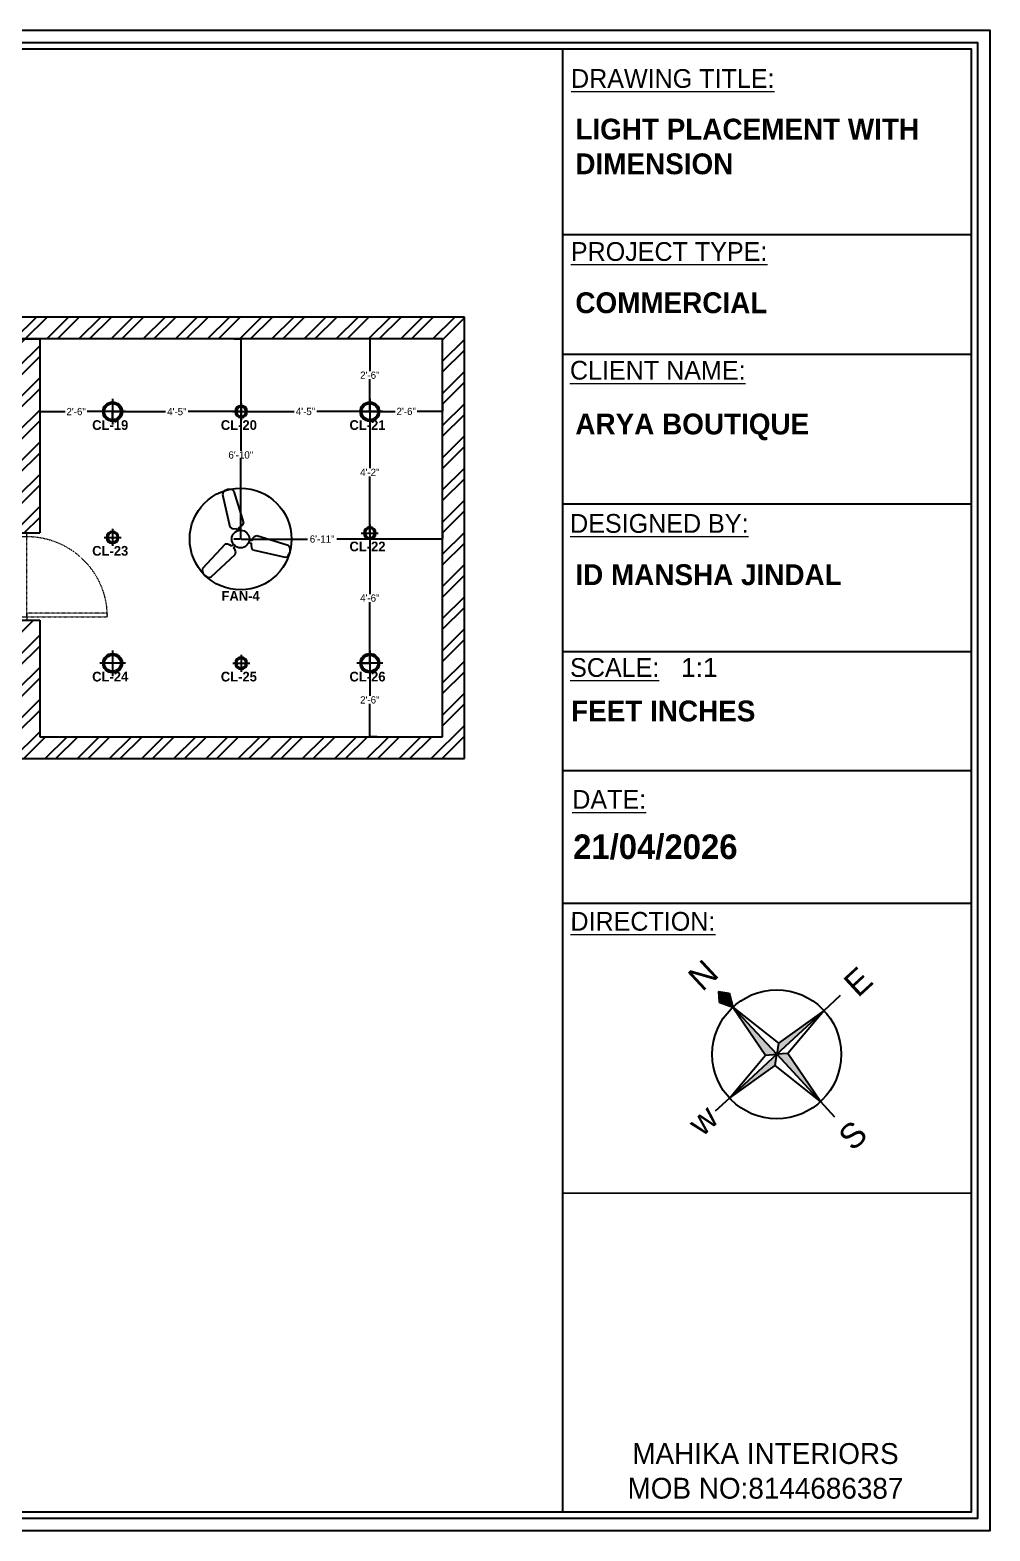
# Model space of a CAD drawing. Header units: inches. Extents: x 9636 to 21597, y -10243 to 557.
# Drawn here: x 13427 to 13822, y -3438 to -2820 of the extents above; entities that cross this region are included whole.
import ezdxf

# ---------------------------------------------------------------- set-up
doc = ezdxf.new("R2010")
doc.units = ezdxf.units.IN
doc.header["$MEASUREMENT"] = 0
for name, pattern in [('AUDIT_D_060311083008-3', [0]), ('DASHED', [0.75, 0.5, -0.25]), ('DASHED2', [0.375, 0.25, -0.125]), ('HIDDEN', [0.375, 0.25, -0.125])]:
    doc.linetypes.add(name, pattern=pattern)
for name, color, linetype in [('A-DOOR', 251, 'AUDIT_D_060311083008-3'), ('A-Door-Frame', 1, 'Continuous'), ('A-Door-Swing', 8, 'HIDDEN'), ('ELE', 5, 'Continuous'), ('FUR', 42, 'Continuous'), ('IEL-HATCH-002', 7, 'Continuous'), ('THIET-BI', 21, 'Continuous')]:
    doc.layers.add(name, color=color, linetype=linetype)
doc.layers.add('FURNI', color=140, linetype='Continuous', lineweight=18)
doc.styles.add('HEMI', font='stylu.ttf')
doc.styles.add('regular', font='swissl.ttf')
doc.styles.get("Standard").update_dxf_attribs({"font": 'arial.ttf'})
doc.dimstyles.get("Standard").update_dxf_attribs({"dimtxt": 0.18, "dimasz": 0.18, "dimexe": 0.18, "dimexo": 0.0625, "dimgap": 0.09, "dimtad": 0, "dimtih": 1, "dimtoh": 1, "dimdec": 0, "dimzin": 0, "dimdsep": 46, "dimlunit": 4, "dimtxsty": 'Standard', "dimcen": 0.09, "dimadec": 0, "dimazin": 0, "dimtfac": 1, "dimtdec": 0, "dimtofl": 0, "dimtmove": 0, "dimatfit": 3, "dimfxl": 1, "dimtolj": 1, "dimtzin": 0, "dimarcsym": 0})
pattern_1 = [(45, (-2872.014, 157.3), (-6.629126, 6.629126), []), (45, (-2867.594, 157.3), (-6.629126, 6.629126), [])]

# ---------------------------------------------------------------- blocks, each defined once
blk = doc.blocks.new('A$C470D500B')
at = {"layer": 'ELE', "true_color": 0xed1f24}
h = blk.add_hatch(color=240, dxfattribs=at)
h.paths.add_polyline_path([(25.36, 49.16), (23.85, 47.28), (25.36, 44.35)])
h.paths.add_polyline_path([(25.36, 44.35), (26.88, 47.28), (25.36, 49.16)])
at = {"layer": 'ELE', "true_color": 0x000000}
h = blk.add_hatch(color=18, dxfattribs=at)
h.paths.add_polyline_path([(27.34, 28.11), (25.36, 29.71), (25.36, 15.08)])
h.paths.add_polyline_path([(40, 29.71), (27.34, 31.31), (25.36, 29.71)])
h.paths.add_polyline_path([(25.36, 44.35), (23.38, 31.31), (25.36, 29.71)])
h.paths.add_polyline_path([(23.38, 28.11), (25.36, 29.71), (10.73, 29.71)])
at = {"layer": 'ELE', "color": 240, "true_color": 0xed1f24}
for p, q in [((25.36, 49.16), (23.85, 47.28)), ((25.36, 49.16), (26.88, 47.28)), ((25.36, 44.35), (25.36, 49.16)), ((23.85, 47.28), (25.36, 44.35)), ((26.88, 47.28), (25.36, 44.35))]:
    blk.add_line(p, q, dxfattribs=at)
at = {"layer": 'ELE', "color": 18, "true_color": 0x000000}
for p, q in [((25.36, 44.35), (23.38, 31.31)), ((25.36, 29.71), (25.36, 44.35)), ((25.36, 44.35), (27.34, 31.31)), ((10.73, 29.71), (23.38, 31.31)), ((23.38, 31.31), (25.36, 29.71)), ((27.34, 31.31), (25.36, 29.71)), ((40, 29.71), (27.34, 31.31)), ((10.73, 29.71), (6.3, 29.71)), ((10.73, 29.71), (6.3, 29.71)), ((25.36, 29.71), (10.73, 29.71)), ((10.73, 29.71), (23.38, 28.11)), ((23.38, 28.11), (25.36, 29.71)), ((25.36, 15.08), (23.38, 28.11)), ((25.36, 29.71), (25.36, 15.08)), ((27.34, 28.11), (25.36, 29.71)), ((25.36, 29.71), (40, 29.71)), ((25.36, 15.08), (27.34, 28.11)), ((40, 29.71), (27.34, 28.11)), ((40, 29.71), (45.12, 29.71)), ((40, 29.71), (45.12, 29.71)), ((25.36, 15.08), (25.36, 10.4))]:
    blk.add_line(p, q, dxfattribs=at)
blk.add_circle((25.36, 29.71), 14.63, dxfattribs=at)
at = {"layer": 'ELE', "color": 240, "true_color": 0xed1f24}
blk.add_text('N', height=5.54, dxfattribs=at).set_placement((22.5, 51.52))
at = {"layer": 'ELE', "color": 18, "true_color": 0x000000}
for s, p in [('w', (0.11, 27.33)), ('E', (47.54, 26.51)), ('S', (22.95, 1.72))]:
    blk.add_text(s, height=5.54, dxfattribs=at).set_placement(p)
blk = doc.blocks.new('*U10')
at = {"layer": 'A-Door-Frame', "lineweight": 5}
for p, q in [((0, -100), (0, 0)), ((982, -100), (982, 0))]:
    blk.add_line(p, q, dxfattribs=at)
for points in [[(0, -100), (40, -100), (40, 0), (0, 0)], [(982, -100), (942, -100), (942, 0), (982, 0)]]:
    blk.add_lwpolyline(points, dxfattribs=at)
at = {"layer": 'A-Door-Swing', "linetype": 'DASHED2', "lineweight": 5}
blk.add_line((48, 0), (950, 0), dxfattribs=at)
blk.add_lwpolyline([(40, 0), (40, 902), (80, 902), (80, 0)], close=True, dxfattribs=at)
blk.add_arc((40, 0), 902, 360, 90, dxfattribs=at)
blk = doc.blocks.new('*U16')
at = {"layer": 'A-Door-Frame', "lineweight": 5}
for p, q in [((0, -100), (0, 0)), ((818, -100), (818, 0))]:
    blk.add_line(p, q, dxfattribs=at)
for points in [[(0, -100), (40, -100), (40, 0), (0, 0)], [(818, -100), (778, -100), (778, 0), (818, 0)]]:
    blk.add_lwpolyline(points, dxfattribs=at)
at = {"layer": 'A-Door-Swing', "linetype": 'DASHED2', "lineweight": 5}
blk.add_line((47, 0), (785, 0), dxfattribs=at)
blk.add_lwpolyline([(40, 0), (40, 738), (80, 738), (80, 0)], close=True, dxfattribs=at)
blk.add_arc((40, 0), 738, 360, 90, dxfattribs=at)
blk = doc.blocks.new('qwff')
at = {"layer": 'IEL-HATCH-002', "true_color": 0xf27172, "transparency": 33554687}
h = blk.add_hatch(dxfattribs=at)
h.set_pattern_fill('ANSI32', color=11, scale=25)
h.set_pattern_definition(pattern_1)
h.paths.add_polyline_path([(16312.98, -2094.85), (16303.98, -2094.85), (16303.98, -2247.98), (16312.98, -2247.98)])
h.paths.add_polyline_path([(16303.98, -2064.85), (16312.98, -2064.85), (16312.98, -2059.98), (16905.98, -2059.98), (16905.98, -2223.98), (16739.98, -2223.98), (16739.98, -2175.98), (16730.98, -2175.98), (16730.98, -2223.98), (16682.98, -2223.98), (16496.82, -2223.98), (16496.82, -2232.98), (16914.98, -2232.98), (16914.98, -2223.98), (16914.98, -2050.98), (16303.98, -2050.98)])
at = {"layer": 'IEL-HATCH-002', "true_color": 0x636466, "transparency": 33554687}
h = blk.add_hatch(color=251, dxfattribs=at)
h.dxf.hatch_style = 1
h.paths.add_polyline_path([(16422.21, -2059.98), (16413.21, -2059.98), (16413.21, -2071.98), (16422.21, -2071.98)])
h = blk.add_hatch(color=251, dxfattribs=at)
h.dxf.hatch_style = 1
h.paths.add_polyline_path([(16569.98, -2059.98), (16560.98, -2059.98), (16560.98, -2071.98), (16569.98, -2071.98)])
h.paths.add_polyline_path([(16569.98, -2211.98), (16560.98, -2211.98), (16560.98, -2223.98), (16569.98, -2223.98)])
h = blk.add_hatch(color=251, dxfattribs=at)
h.dxf.hatch_style = 1
h.paths.add_polyline_path([(16730.98, -2059.98), (16721.98, -2059.98), (16721.98, -2071.98), (16730.98, -2071.98)])
at = {"layer": 'IEL-HATCH-002', "true_color": 0xf27172, "transparency": 33554687}
h = blk.add_hatch(dxfattribs=at)
h.set_pattern_fill('ANSI32', color=11, scale=25)
h.set_pattern_definition(pattern_1)
h.paths.add_polyline_path([(16739.98, -2059.98), (16730.98, -2059.98), (16730.98, -2139.98), (16734.64, -2139.98), (16739.98, -2139.98)])
h = blk.add_hatch(dxfattribs=at)
h.set_pattern_fill('ANSI32', color=11, scale=25)
h.set_pattern_definition(pattern_1)
h.paths.add_polyline_path([(16376.98, -2223.98), (16354.98, -2223.98), (16354.98, -2232.98), (16376.98, -2232.98)])
h = blk.add_hatch(dxfattribs=at)
h.set_pattern_fill('ANSI32', color=11, scale=25)
h.set_pattern_definition(pattern_1)
h.paths.add_polyline_path([(16544.98, -2232.98), (16535.98, -2232.98), (16535.98, -2388.98), (16544.98, -2388.98)])
h.paths.add_polyline_path([(16535.98, -2379.98), (16493.98, -2379.98), (16493.98, -2388.98), (16535.98, -2388.98)])
h.paths.add_polyline_path([(16457.98, -2379.98), (16312.98, -2379.98), (16312.98, -2388.98), (16457.98, -2388.98)])
h.paths.add_polyline_path([(16312.98, -2247.98), (16303.98, -2247.98), (16303.98, -2388.98), (16312.98, -2388.98), (16312.98, -2379.98)])
for p, q in [((16303.98, -2064.85), (16303.98, -2050.98)), ((16312.98, -2059.98), (16303.98, -2059.98)), ((16312.98, -2064.85), (16312.98, -2059.98)), ((16905.98, -2059.98), (16312.98, -2059.98)), ((16730.98, -2139.98), (16730.98, -2059.98)), ((16730.98, -2059.98), (16739.98, -2059.98)), ((16739.98, -2059.98), (16739.98, -2139.98)), ((16905.98, -2223.98), (16905.98, -2059.98)), ((16312.98, -2064.85), (16303.98, -2064.85)), ((16303.98, -2247.98), (16303.98, -2094.85)), ((16312.98, -2094.85), (16303.98, -2094.85)), ((16312.98, -2247.98), (16312.98, -2094.85)), ((16730.98, -2139.98), (16739.98, -2139.98)), ((16730.98, -2223.98), (16730.98, -2175.98)), ((16730.98, -2175.98), (16739.98, -2175.98)), ((16739.98, -2175.98), (16739.98, -2223.98)), ((16354.98, -2223.98), (16730.98, -2223.98)), ((16354.98, -2232.98), (16354.98, -2223.98)), ((16376.98, -2223.98), (16376.98, -2232.98)), ((16496.82, -2232.98), (16496.82, -2223.98)), ((16739.98, -2223.98), (16905.98, -2223.98)), ((16354.98, -2232.98), (16914.98, -2232.98)), ((16354.98, -2232.98), (16354.98, -2247.98)), ((16354.98, -2232.98), (16354.98, -2337.98)), ((16535.98, -2388.98), (16535.98, -2232.98)), ((16544.98, -2388.98), (16544.98, -2232.98)), ((16354.98, -2237.98), (16312.98, -2237.98)), ((16303.98, -2388.98), (16303.98, -2247.98)), ((16354.98, -2247.98), (16312.98, -2247.98)), ((16312.98, -2388.98), (16312.98, -2247.98)), ((16354.98, -2257.98), (16312.98, -2257.98)), ((16354.98, -2267.98), (16312.98, -2267.98)), ((16354.98, -2277.98), (16312.98, -2277.98)), ((16354.98, -2287.98), (16312.98, -2287.98)), ((16354.98, -2297.98), (16312.98, -2297.98)), ((16354.98, -2307.98), (16312.98, -2307.98)), ((16354.98, -2317.98), (16312.98, -2317.98)), ((16354.98, -2327.98), (16312.98, -2327.98)), ((16354.98, -2337.98), (16312.98, -2337.98)), ((16454.98, -2337.98), (16354.98, -2337.98)), ((16354.98, -2337.98), (16354.98, -2379.98)), ((16364.98, -2379.98), (16364.98, -2337.98)), ((16374.98, -2379.98), (16374.98, -2337.98)), ((16384.98, -2379.98), (16384.98, -2337.98)), ((16394.98, -2379.98), (16394.98, -2337.98)), ((16404.98, -2379.98), (16404.98, -2337.98)), ((16414.98, -2379.98), (16414.98, -2337.98)), ((16424.98, -2379.98), (16424.98, -2337.98)), ((16434.98, -2379.98), (16434.98, -2337.98)), ((16444.98, -2379.98), (16444.98, -2337.98)), ((16454.98, -2379.98), (16454.98, -2337.98)), ((16312.98, -2379.98), (16457.98, -2379.98)), ((16457.98, -2388.98), (16457.98, -2379.98)), ((16493.98, -2379.98), (16535.98, -2379.98)), ((16493.98, -2388.98), (16493.98, -2379.98)), ((16303.98, -2388.98), (16457.98, -2388.98)), ((16493.98, -2388.98), (16544.98, -2388.98))]:
    blk.add_line(p, q)
at = {"linetype": 'DASHED', "ltscale": 10}
for p, q in [((16560.98, -2059.98), (16560.98, -2223.98)), ((16569.98, -2059.98), (16569.98, -2223.98))]:
    blk.add_line(p, q, dxfattribs=at)
at = {"color": 143, "true_color": 0x7aafdf}
for p, q in [((16376.98, -2227.48), (16496.82, -2227.48)), ((16376.98, -2228.48), (16496.82, -2228.48)), ((16376.98, -2229.48), (16496.82, -2229.48))]:
    blk.add_line(p, q, dxfattribs=at)
for points in [[(16914.98, -2050.98), (16303.98, -2050.98)], [(16914.98, -2232.98), (16914.98, -2223.98), (16914.98, -2050.98)]]:
    blk.add_lwpolyline(points)
for points in [[(16422.21, -2059.98), (16422.21, -2071.98), (16413.21, -2071.98), (16413.21, -2059.98)], [(16569.98, -2059.98), (16569.98, -2071.98), (16560.98, -2071.98), (16560.98, -2059.98)], [(16730.98, -2059.98), (16730.98, -2071.98), (16721.98, -2071.98), (16721.98, -2059.98)], [(16569.98, -2223.98), (16569.98, -2211.98), (16560.98, -2211.98), (16560.98, -2223.98)]]:
    blk.add_lwpolyline(points, close=True)
at = {"layer": 'A-DOOR', "lineweight": 5, "yscale": 0.03666666666666651, "zscale": 0.03666666666666651}
for name, p, xscale, rotation in [('*U16', (16309.31, -2094.85), 0.03666666666666651, 90), ('*U10', (16734.64, -2175.98), -0.03666666666666651, 270)]:
    blk.add_blockref(name, p, dxfattribs=dict(at, xscale=xscale, rotation=rotation))
at = {"layer": 'A-DOOR', "lineweight": 5, "xscale": -0.03666666666666651, "yscale": 0.03666666666666651, "zscale": 0.03666666666666651}
blk.add_blockref('*U10', (16493.98, -2385.31), dxfattribs=at)
blk = doc.blocks.new('rg')
at = {"color": 6}
for p, q in [((6520.36, -976.05), (6527.36, -976.05)), ((6523.86, -972.55), (6523.86, -979.55))]:
    blk.add_line(p, q, dxfattribs=at)
for radius in [2.5, 2]:
    blk.add_circle((6523.86, -976.05), radius, dxfattribs=at)
blk = doc.blocks.new('A$C1C43440E')
at = {"layer": 'THIET-BI', "color": 18, "true_color": 0x000000}
for p, q in [((144, 581), (140, 564)), ((140, 564), (188, 346)), ((153, 589), (144, 581)), ((172, 598), (153, 589)), ((192, 598), (172, 598)), ((207, 596), (192, 598)), ((218, 585), (207, 596)), ((284, 372), (218, 585)), ((188, 346), (202, 334)), ((202, 334), (215, 331)), ((215, 331), (235, 334)), ((235, 334), (240, 317)), ((249, 338), (261, 344)), ((254, 320), (249, 338)), ((261, 344), (276, 356)), ((276, 356), (284, 372)), ((156, 226), (4, 62)), ((174, 228), (156, 226)), ((191, 220), (174, 228)), ((202, 213), (191, 220)), ((215, 226), (202, 213)), ((213, 202), (226, 216)), ((316, 239), (334, 234)), ((338, 249), (320, 254)), ((334, 234), (334, 222)), ((334, 222), (336, 203)), ((346, 268), (338, 249)), ((354, 278), (346, 268)), ((372, 284), (354, 278)), ((585, 217), (372, 284)), ((597, 205), (585, 217)), ((600, 193), (597, 205)), ((61, 5), (226, 156)), ((225, 187), (213, 202)), ((229, 174), (225, 187)), ((226, 156), (229, 174)), ((336, 203), (346, 188)), ((346, 188), (564, 139)), ((564, 139), (579, 142)), ((579, 142), (588, 154)), ((588, 154), (598, 172)), ((598, 172), (600, 193)), ((4, 62), (0, 47)), ((0, 47), (6, 33)), ((6, 33), (16, 16)), ((16, 16), (33, 4)), ((33, 4), (45, 0)), ((45, 0), (61, 5))]:
    blk.add_line(p, q, dxfattribs=at)
blk.add_circle((262, 262), 60, dxfattribs=at)
blk = doc.blocks.new('3r')
blk.add_circle((6568.27, -1060.41), 21)
at = {"layer": 'THIET-BI', "xscale": 0.06069589590044594, "yscale": 0.06069589590044594, "zscale": 0.06069589590044594}
blk.add_blockref('A$C1C43440E', (6552.37, -1076.31), dxfattribs=at)
blk = doc.blocks.new('*D464')
at = {"color": 254, "lineweight": -2, "transparency": 16777216}
for p, q in [((13430.9, -2973.98), (13430.9, -2976.8)), ((13460.9, -2973.98), (13460.9, -2976.8))]:
    blk.add_line(p, q, dxfattribs=at)
at = {"color": 5, "lineweight": -2, "transparency": 16777216}
for p, q in [((13431.08, -2976.98), (13441.41, -2976.98)), ((13460.72, -2976.98), (13450.39, -2976.98))]:
    blk.add_line(p, q, dxfattribs=at)
at = {"color": 5, "transparency": 16777216}
for points in [[(13431.08, -2976.95), (13431.08, -2977.01), (13430.9, -2976.98)], [(13460.72, -2976.95), (13460.72, -2977.01), (13460.9, -2976.98)]]:
    blk.add_solid(points, dxfattribs=at)
at = {"layer": 'Defpoints', "color": 0, "transparency": 16777216}
for p in [(13430.9, -2976.98), (13430.9, -2976.98), (13460.9, -2976.98)]:
    blk.add_point(p, dxfattribs=at)
at = {"color": 5, "transparency": 16777216, "insert": (13445.9, -2976.98), "char_height": 3, "attachment_point": 5, "style": 'HEMI'}
blk.add_mtext('\\A1;2\'-6"', dxfattribs=at)
blk = doc.blocks.new('*D465')
at = {"color": 254, "lineweight": -2, "transparency": 16777216}
for p, q in [((13513.9, -2973.98), (13513.9, -2976.8)), ((13460.9, -2979.98), (13460.9, -2977.16))]:
    blk.add_line(p, q, dxfattribs=at)
at = {"color": 5, "lineweight": -2, "transparency": 16777216}
for p, q in [((13461.08, -2976.98), (13482.77, -2976.98)), ((13513.72, -2976.98), (13492.04, -2976.98))]:
    blk.add_line(p, q, dxfattribs=at)
at = {"color": 5, "transparency": 16777216}
for points in [[(13461.08, -2976.95), (13461.08, -2977.01), (13460.9, -2976.98)], [(13513.72, -2976.95), (13513.72, -2977.01), (13513.9, -2976.98)]]:
    blk.add_solid(points, dxfattribs=at)
at = {"layer": 'Defpoints', "color": 0, "transparency": 16777216}
for p in [(13460.9, -2976.98), (13513.9, -2976.98), (13513.9, -2976.98)]:
    blk.add_point(p, dxfattribs=at)
at = {"color": 5, "transparency": 16777216, "insert": (13487.4, -2976.98), "char_height": 3, "attachment_point": 5, "style": 'HEMI'}
blk.add_mtext('\\A1;4\'-5"', dxfattribs=at)
blk = doc.blocks.new('*D466')
at = {"color": 254, "lineweight": -2, "transparency": 16777216}
for p, q in [((13513.9, -2973.98), (13513.9, -2976.77)), ((13566.9, -2973.98), (13566.9, -2976.74))]:
    blk.add_line(p, q, dxfattribs=at)
at = {"color": 5, "lineweight": -2, "transparency": 16777216}
for p, q in [((13514.08, -2976.95), (13535.77, -2976.94)), ((13566.72, -2976.92), (13545.04, -2976.94))]:
    blk.add_line(p, q, dxfattribs=at)
at = {"color": 5, "transparency": 16777216}
for points in [[(13514.08, -2976.92), (13514.08, -2976.98), (13513.9, -2976.95)], [(13566.72, -2976.89), (13566.72, -2976.95), (13566.9, -2976.92)]]:
    blk.add_solid(points, dxfattribs=at)
at = {"layer": 'Defpoints', "color": 0, "transparency": 16777216}
for p in [(13513.9, -2976.98), (13566.9, -2976.92), (13566.9, -2976.98)]:
    blk.add_point(p, dxfattribs=at)
at = {"color": 5, "transparency": 16777216, "insert": (13540.4, -2976.94), "char_height": 3, "attachment_point": 5, "style": 'HEMI'}
blk.add_mtext('\\A1;4\'-5"', dxfattribs=at)
blk = doc.blocks.new('*D472')
at = {"color": 254, "lineweight": -2, "transparency": 16777216}
for p, q in [((13566.9, -2973.98), (13566.9, -2976.74)), ((13596.9, -2973.98), (13596.9, -2976.73))]:
    blk.add_line(p, q, dxfattribs=at)
at = {"color": 5, "lineweight": -2, "transparency": 16777216}
for p, q in [((13567.08, -2976.92), (13577.41, -2976.92)), ((13596.72, -2976.91), (13586.39, -2976.91))]:
    blk.add_line(p, q, dxfattribs=at)
at = {"color": 5, "transparency": 16777216}
for points in [[(13567.08, -2976.89), (13567.08, -2976.95), (13566.9, -2976.92)], [(13596.72, -2976.88), (13596.72, -2976.94), (13596.9, -2976.91)]]:
    blk.add_solid(points, dxfattribs=at)
at = {"layer": 'Defpoints', "color": 0, "transparency": 16777216}
for p in [(13566.9, -2976.98), (13596.9, -2976.91), (13596.9, -2976.98)]:
    blk.add_point(p, dxfattribs=at)
at = {"color": 5, "transparency": 16777216, "insert": (13581.9, -2976.92), "char_height": 3, "attachment_point": 5, "style": 'HEMI'}
blk.add_mtext('\\A1;2\'-6"', dxfattribs=at)
blk = doc.blocks.new('*D473')
at = {"color": 5, "lineweight": -2, "transparency": 16777216}
for p, q in [((13566.9, -2947.16), (13566.9, -2960.34)), ((13566.9, -2976.8), (13566.9, -2963.63))]:
    blk.add_line(p, q, dxfattribs=at)
at = {"color": 254, "lineweight": -2, "transparency": 16777216}
for p, q in [((13569.9, -2946.98), (13567.08, -2946.98)), ((13569.9, -2976.98), (13567.08, -2976.98))]:
    blk.add_line(p, q, dxfattribs=at)
at = {"color": 5, "transparency": 16777216}
for points in [[(13566.87, -2947.16), (13566.93, -2947.16), (13566.9, -2946.98)], [(13566.87, -2976.8), (13566.93, -2976.8), (13566.9, -2976.98)]]:
    blk.add_solid(points, dxfattribs=at)
at = {"layer": 'Defpoints', "color": 0, "transparency": 16777216}
for p in [(13566.9, -2946.98), (13566.9, -2946.98), (13566.9, -2976.98)]:
    blk.add_point(p, dxfattribs=at)
at = {"color": 5, "transparency": 16777216, "insert": (13566.9, -2961.98), "char_height": 3, "attachment_point": 5, "style": 'HEMI'}
blk.add_mtext('\\A1;2\'-6"', dxfattribs=at)
blk = doc.blocks.new('*D474')
at = {"color": 254, "lineweight": -2, "transparency": 16777216}
for p, q in [((13563.9, -2976.98), (13566.72, -2976.98)), ((13563.9, -3027.03), (13566.72, -3027.03))]:
    blk.add_line(p, q, dxfattribs=at)
at = {"color": 5, "lineweight": -2, "transparency": 16777216}
for p, q in [((13566.9, -2977.16), (13566.9, -3000.35)), ((13566.9, -3026.85), (13566.9, -3003.67))]:
    blk.add_line(p, q, dxfattribs=at)
at = {"color": 5, "transparency": 16777216}
for points in [[(13566.87, -2977.16), (13566.93, -2977.16), (13566.9, -2976.98)], [(13566.87, -3026.85), (13566.93, -3026.85), (13566.9, -3027.03)]]:
    blk.add_solid(points, dxfattribs=at)
at = {"layer": 'Defpoints', "color": 0, "transparency": 16777216}
for p in [(13566.9, -2976.98), (13566.9, -3027.03), (13566.9, -3027.03)]:
    blk.add_point(p, dxfattribs=at)
at = {"color": 5, "transparency": 16777216, "insert": (13566.9, -3002.01), "char_height": 3, "attachment_point": 5, "style": 'HEMI'}
blk.add_mtext('\\A1;4\'-2"', dxfattribs=at)
blk = doc.blocks.new('*D475')
at = {"color": 254, "lineweight": -2, "transparency": 16777216}
for p, q in [((13563.9, -3027.03), (13566.72, -3027.03)), ((13563.9, -3080.68), (13566.72, -3080.68))]:
    blk.add_line(p, q, dxfattribs=at)
at = {"color": 5, "lineweight": -2, "transparency": 16777216}
for p, q in [((13566.9, -3027.21), (13566.9, -3052.2)), ((13566.9, -3080.5), (13566.9, -3055.51))]:
    blk.add_line(p, q, dxfattribs=at)
at = {"color": 5, "transparency": 16777216}
for points in [[(13566.87, -3027.21), (13566.93, -3027.21), (13566.9, -3027.03)], [(13566.87, -3080.5), (13566.93, -3080.5), (13566.9, -3080.68)]]:
    blk.add_solid(points, dxfattribs=at)
at = {"layer": 'Defpoints', "color": 0, "transparency": 16777216}
for p in [(13566.9, -3027.03), (13566.9, -3080.68), (13566.9, -3080.68)]:
    blk.add_point(p, dxfattribs=at)
at = {"color": 5, "transparency": 16777216, "insert": (13566.9, -3053.86), "char_height": 3, "attachment_point": 5, "style": 'HEMI'}
blk.add_mtext('\\A1;4\'-6"', dxfattribs=at)
blk = doc.blocks.new('*D476')
at = {"color": 254, "lineweight": -2, "transparency": 16777216}
for p, q in [((13563.9, -3080.68), (13566.72, -3080.68)), ((13569.9, -3110.98), (13567.08, -3110.98))]:
    blk.add_line(p, q, dxfattribs=at)
at = {"color": 5, "lineweight": -2, "transparency": 16777216}
for p, q in [((13566.9, -3080.86), (13566.9, -3094.19)), ((13566.9, -3110.8), (13566.9, -3097.48))]:
    blk.add_line(p, q, dxfattribs=at)
at = {"color": 5, "transparency": 16777216}
for points in [[(13566.87, -3080.86), (13566.93, -3080.86), (13566.9, -3080.68)], [(13566.87, -3110.8), (13566.93, -3110.8), (13566.9, -3110.98)]]:
    blk.add_solid(points, dxfattribs=at)
at = {"layer": 'Defpoints', "color": 0, "transparency": 16777216}
for p in [(13566.9, -3080.68), (13566.9, -3110.98), (13566.9, -3110.98)]:
    blk.add_point(p, dxfattribs=at)
at = {"color": 5, "transparency": 16777216, "insert": (13566.9, -3095.83), "char_height": 3, "attachment_point": 5, "style": 'HEMI'}
blk.add_mtext('\\A1;2\'-6"', dxfattribs=at)
blk = doc.blocks.new('*D482')
at = {"color": 254, "lineweight": -2, "transparency": 16777216}
for p, q in [((13513.66, -3026.51), (13513.66, -3029.33)), ((13596.9, -3026.51), (13596.9, -3029.33))]:
    blk.add_line(p, q, dxfattribs=at)
at = {"color": 5, "lineweight": -2, "transparency": 16777216}
for p, q in [((13513.84, -3029.51), (13541.23, -3029.51)), ((13596.72, -3029.51), (13553.3, -3029.51))]:
    blk.add_line(p, q, dxfattribs=at)
at = {"color": 5, "transparency": 16777216}
for points in [[(13513.84, -3029.48), (13513.84, -3029.54), (13513.66, -3029.51)], [(13596.72, -3029.48), (13596.72, -3029.54), (13596.9, -3029.51)]]:
    blk.add_solid(points, dxfattribs=at)
at = {"layer": 'Defpoints', "color": 0, "transparency": 16777216}
for p in [(13513.66, -3029.51), (13596.9, -3029.51), (13596.9, -3029.51)]:
    blk.add_point(p, dxfattribs=at)
at = {"color": 5, "transparency": 16777216, "insert": (13547.27, -3029.51), "char_height": 3, "attachment_point": 5, "style": 'HEMI'}
blk.add_mtext('\\A1;6\'-11"', dxfattribs=at)
blk = doc.blocks.new('*D483')
at = {"color": 254, "lineweight": -2, "transparency": 16777216}
for p, q in [((13510.84, -2946.98), (13513.57, -2946.98)), ((13510.84, -3029.48), (13513.57, -3029.48))]:
    blk.add_line(p, q, dxfattribs=at)
at = {"color": 5, "lineweight": -2, "transparency": 16777216}
for p, q in [((13513.75, -2947.16), (13513.75, -2993.2)), ((13513.75, -3029.3), (13513.75, -2996.51))]:
    blk.add_line(p, q, dxfattribs=at)
at = {"color": 5, "transparency": 16777216}
for points in [[(13513.72, -2947.16), (13513.78, -2947.16), (13513.75, -2946.98)], [(13513.72, -3029.3), (13513.78, -3029.3), (13513.75, -3029.48)]]:
    blk.add_solid(points, dxfattribs=at)
at = {"layer": 'Defpoints', "color": 0, "transparency": 16777216}
for p in [(13513.75, -2946.98), (13513.84, -2946.98), (13513.84, -3029.48)]:
    blk.add_point(p, dxfattribs=at)
at = {"color": 5, "transparency": 16777216, "insert": (13513.75, -2994.86), "char_height": 3, "attachment_point": 5, "style": 'HEMI'}
blk.add_mtext('\\A1;6\'-10"', dxfattribs=at)
blk = doc.blocks.new('ger')
at = {"color": 5}
for p, q in [((6469.07, -974.68), (6477.07, -974.68)), ((6473.06, -970.68), (6473.07, -978.68))]:
    blk.add_line(p, q, dxfattribs=at)
for radius in [3, 2.5]:
    blk.add_circle((6473.07, -974.68), radius, dxfattribs=at)

msp = doc.modelspace()

# ---------------------------------------------------------------- linework, layer by layer
at = {"layer": 'FURNI', "color": 18, "lineweight": 25, "true_color": 0x000000}
for p, q in [((13646.3, -2827.41), (13646.3, -3430.67)), ((13646.23, -2903.92), (13814.62, -2903.92)), ((13646.23, -2953.26), (13814.62, -2953.26)), ((13646.23, -3014.94), (13814.62, -3014.94)), ((13646.23, -3075.92), (13814.62, -3075.92)), ((13646.23, -3124.95), (13814.62, -3124.95)), ((13646.23, -3179.57), (13814.62, -3179.57)), ((13646.3, -3299.01), (13814.68, -3299.08))]:
    msp.add_line(p, q, dxfattribs=at)
for points in [[(12956.58, -3438.4), (12956.58, -2819.68), (13822.41, -2819.68), (13822.41, -3438.4)], [(12961.73, -3433.24), (12961.73, -2824.83), (13817.26, -2824.83), (13817.26, -3433.24)], [(12964.31, -3430.67), (12964.31, -2827.41), (13814.68, -2827.41), (13814.68, -3430.67)]]:
    msp.add_lwpolyline(points, close=True, dxfattribs=at)

# ---------------------------------------------------------------- block references
msp.add_blockref('qwff', (-3309.07, -887.01))
at = {"xscale": 1.32581994083725, "yscale": 1.32581994083725, "zscale": 1.32581994083725, "rotation": 270}
for p in [(14753.15, 5605.14), (14859.15, 5605.14), (14753.15, 5501.44), (14859.15, 5501.44)]:
    msp.add_blockref('ger', p, dxfattribs=at)
at = {"xscale": -1, "rotation": 90}
for p in [(12537.85, 3546.88), (12484.85, 3495.03), (12590.85, 3496.83), (12537.85, 3443.18)]:
    msp.add_blockref('rg', p, dxfattribs=at)
at = {"xscale": 0.998505664178557, "yscale": 0.998505664178557, "zscale": 0.998505664178557}
msp.add_blockref('3r', (6955.2, -1970.68), dxfattribs=at)
at = {"layer": 'FUR', "xscale": 1.814646060099798, "yscale": 1.814646060099798, "zscale": 1.814646060099798, "rotation": 42.77980298507691}
msp.add_blockref('A$C470D500B', (13737.39, -3312.74), dxfattribs=at)

# ---------------------------------------------------------------- texts
at = {"lineweight": 15, "attachment_point": 1, "rotation": 359.99056}
for s, insert, char_height, width, style in [('{\\LDRAWING TITLE:}', (13649.8, -2835.79), 7.7284, 86.051, 'HEMI'), ('{\\fStylus BT|b1|i0|c0|p34;LIGHT PLACEMENT WITH DIMENSION}', (13651.59, -2856.22), 8.5871, 142.1893, 'HEMI'), ('{\\LPROJECT TYPE:}', (13649.73, -2907.11), 7.7284, 81.1801, 'HEMI'), ('{\\fStylus BT|b1|i0|c0|p34;COMMERCIAL}', (13651.59, -2927.8), 8.5871, 113.8936, 'HEMI'), ('{\\LCLIENT NAME:}', (13649.36, -2956.05), 7.7284, 79.8517, 'HEMI'), ('{\\fStylus BT|b1|i0|c0|p34;ARYA BOUTIQUE}', (13651.59, -2977.77), 8.5871, 113.8936, 'HEMI'), ('{\\LDESIGNED BY:}', (13649.42, -3019.2), 7.7284, 81.641, 'HEMI'), ('{\\fStylus BT|b1|i0|c0|p34;ID MANSHA JINDAL}', (13651.59, -3039.9), 8.5871, 113.8936, 'HEMI'), ('{\\LSCALE:}', (13649.42, -3078.59), 7.728, 59.7786, 'HEMI'), ('1:1', (13695.15, -3078.59), 7.728, 30.7266, 'regular'), ('{\\fStylus BT|b1|i0|c0|p34;FEET INCHES}', (13649.83, -3096.07), 8.5871, 113.8936, 'HEMI'), ('{\\LDATE:}', (13650.32, -3132.97), 7.728, 59.7786, 'HEMI'), ('{\\fStylus BT|b1|i0|c0|p34;21/04/2026}', (13650.67, -3151.28), 10.121, 78.286, 'HEMI'), ('{\\LDIRECTION:}', (13649.56, -3183.21), 7.7284, 59.7786, 'HEMI'), ('\\pxqc;MAHIKA INTERIORS\\PMOB NO:8144686387', (13657.11, -3402.16), 8.5871, 145.5968, 'HEMI')]:
    msp.add_mtext(s, dxfattribs=dict(at, insert=insert, char_height=char_height, width=width, style=style))
at = {"color": 5, "lineweight": 15, "char_height": 4, "width": 15.6204, "attachment_point": 3, "rotation": 0.00944, "style": 'HEMI'}
for s, insert in [('\\pxqc;{\\fStylus BT|b1|i0|c0|p34;CL-19}', (13467.75, -2980.52)), ('\\pxqc;{\\fStylus BT|b1|i0|c0|p34;CL-20}', (13520.75, -2980.52)), ('\\pxqc;{\\fStylus BT|b1|i0|c0|p34;CL-21}', (13573.75, -2980.52)), ('\\pxqc;{\\fStylus BT|b1|i0|c0|p34;CL-22}', (13573.75, -3030.57)), ('\\pxqc;{\\fStylus BT|b1|i0|c0|p34;CL-23}', (13467.75, -3032.36)), ('\\pxqc;{\\fStylus BT|b1|i0|c0|p34;FAN-4}', (13521.46, -3050.93)), ('\\pxqc;{\\fStylus BT|b1|i0|c0|p34;CL-24}', (13467.75, -3084.21)), ('\\pxqc;{\\fStylus BT|b1|i0|c0|p34;CL-25}', (13520.75, -3084.21)), ('\\pxqc;{\\fStylus BT|b1|i0|c0|p34;CL-26}', (13573.75, -3084.21))]:
    msp.add_mtext(s, dxfattribs=dict(at, insert=insert))

# ---------------------------------------------------------------- dimensions: what is measured, and where the dimension line sits
dim = msp.add_linear_dim(base=(13513.7485, -2946.9841), p1=(13513.8385, -3029.4753), p2=(13513.8385, -2946.9841), angle=90, dimstyle='Standard', override={"dimtxt": 3, "dimexo": 3, "dimtxsty": 'HEMI', "dimclrd": 5, "dimclre": 254, "dimclrt": 5, "dimfxl": 0.03937, "dimarcsym": 1})
dim.commit()
dim.dimension.update_dxf_attribs({"geometry": '*D483', "text_midpoint": (13513.7485, -2994.8576), "dimtype": 160})
for base, p1, p2, angle, picture, middle in [((13566.9, -2946.98), (13566.9, -2976.98), (13566.9, -2946.98), 90, '*D473', (13566.9, -2961.98)), ((13566.9, -2976.92), (13513.9, -2976.98), (13566.9, -2976.98), 180.03232, '*D466', (13540.4, -2976.94)), ((13596.9, -2976.91), (13566.9, -2976.98), (13596.9, -2976.98), 180.03232, '*D472', (13581.9, -2976.92)), ((13566.9, -3027.03), (13566.9, -2976.98), (13566.9, -3027.03), 90, '*D474', (13566.9, -3002.01)), ((13566.9, -3080.68), (13566.9, -3027.03), (13566.9, -3080.68), 90, '*D475', (13566.9, -3053.86)), ((13566.9, -3110.98), (13566.9, -3080.68), (13566.9, -3110.98), 90, '*D476', (13566.9, -3095.83))]:
    dim = msp.add_linear_dim(base=base, p1=p1, p2=p2, angle=angle, dimstyle='Standard', override={"dimtxt": 3, "dimexo": 3, "dimtxsty": 'HEMI', "dimclrd": 5, "dimclre": 254, "dimclrt": 5, "dimfxl": 0.03937, "dimarcsym": 1})
    dim.commit()
    dim.dimension.update_dxf_attribs({"geometry": picture, "text_midpoint": middle})
dim = msp.add_linear_dim(base=(13430.9, -2976.98), p1=(13460.9, -2976.98), p2=(13430.9, -2976.98), dimstyle='Standard', override={"dimtxt": 3, "dimexo": 3, "dimtxsty": 'HEMI', "dimclrd": 5, "dimclre": 254, "dimclrt": 5, "dimfxl": 0.03937, "dimarcsym": 1})
dim.commit()
dim.dimension.update_dxf_attribs({"geometry": '*D464', "text_midpoint": (13445.9, -2976.98)})
dim = msp.add_aligned_dim(p1=(13460.9, -2976.98), p2=(13513.9, -2976.98), distance=0, dimstyle='Standard', override={"dimtxt": 3, "dimexo": 3, "dimtxsty": 'HEMI', "dimclrd": 5, "dimclre": 254, "dimclrt": 5, "dimfxl": 0.03937, "dimarcsym": 1})
dim.commit()
dim.dimension.update_dxf_attribs({"geometry": '*D465', "text_midpoint": (13487.4, -2976.98)})
dim = msp.add_linear_dim(base=(13596.9, -3029.51), p1=(13513.66, -3029.51), p2=(13596.9, -3029.51), dimstyle='Standard', override={"dimtxt": 3, "dimexo": 3, "dimtxsty": 'HEMI', "dimclrd": 5, "dimclre": 254, "dimclrt": 5, "dimfxl": 0.03937, "dimarcsym": 1})
dim.commit()
dim.dimension.update_dxf_attribs({"geometry": '*D482', "text_midpoint": (13547.27, -3029.51), "dimtype": 160})

doc.saveas('drawing.dxf')
